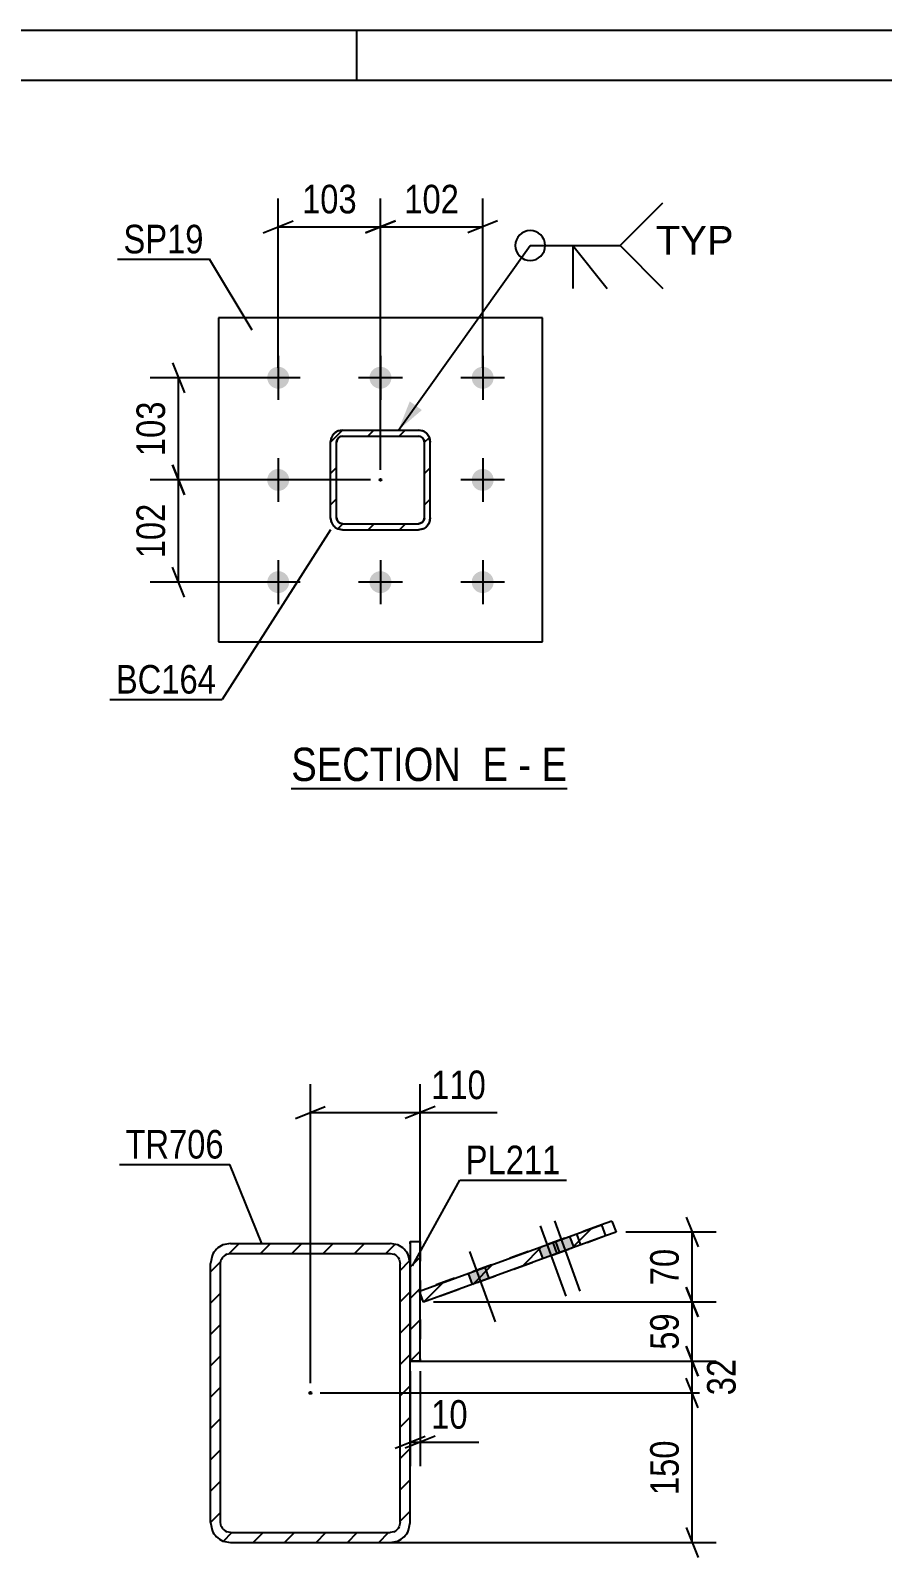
# Model space of a CAD drawing. Header units: millimetres. Extents: x 0 to 841, y 0 to 594.
# Drawn here: x 388.3 to 473.7, y 440.8 to 594 of the extents above; entities that cross this region are included whole.
import ezdxf

# ---------------------------------------------------------------- set-up
doc = ezdxf.new("R2010")
doc.units = ezdxf.units.MM
doc.linetypes.add('DXK_LINE_DOT2', pattern=[3.9198, 1.9599, -1.9599])
doc.linetypes.add('DXK_LINE_DOT3', pattern=[5.9187, 2.979, -0.9799, 0.9799, -0.9799])
doc.styles.add('Arial', font='ARIAL.TTF', dxfattribs={"height": 0.2})
doc.styles.add('Arial Narrow', font='ARIALN.TTF', dxfattribs={"height": 0.2})

# ---------------------------------------------------------------- blocks, each defined once
blk = doc.blocks.new('Unknown-761551059-1129')
at = {"color": 5, "linetype": 'Continuous'}
for p, q in [((841, 594), (0, 594)), ((421, 589), (421, 594)), ((836, 589), (5, 589))]:
    blk.add_line(p, q, dxfattribs=at)
blk = doc.blocks.new('Unknown-761551059-16 - 25990')
at = {"color": 6, "linetype": 'Continuous'}
blk.add_line((414.44, 517.97), (442.09, 517.97), dxfattribs=at)
at = {"color": 0, "linetype": 'Continuous'}
for points in [[(432.55, 518.72), (432.55, 522.22), (414.44, 522.22), (414.44, 518.72)], [(436.16, 518.72), (436.16, 522.22), (433.6, 522.22), (433.6, 518.72)], [(438.48, 518.72), (438.48, 522.22), (437.21, 522.22), (437.21, 518.72)], [(442.09, 518.72), (442.09, 522.22), (439.53, 522.22), (439.53, 518.72)]]:
    blk.add_wipeout(points, dxfattribs=at)
at = {"color": 7, "linetype": 'Continuous', "style": 'Arial Narrow'}
for s, p in [('SECTION ', (414.44, 518.72)), ('E', (433.6, 518.72)), ('E', (439.53, 518.72)), ('-', (437.21, 518.72))]:
    blk.add_text(s, height=3.34, dxfattribs=at).set_placement(p)
blk = doc.blocks.new('Bolt-761551059-26059 - 25990')
at = {"linetype": 'Continuous'}
for points in [[(413.13, 558.07, -1), (413.13, 560.27, -1)], [(423.38, 558.07, -1), (423.38, 560.27, -1)], [(433.63, 558.07, -1), (433.63, 560.27, -1)], [(413.13, 547.82, -1), (413.13, 550.02, -1)], [(433.63, 547.82, -1), (433.63, 550.02, -1)], [(413.13, 537.57, -1), (413.13, 539.77, -1)], [(423.38, 537.57, -1), (423.38, 539.77, -1)], [(433.63, 537.57, -1), (433.63, 539.77, -1)]]:
    blk.add_hatch(color=1, dxfattribs=at).paths.add_polyline_path(points)
at = {"color": 1, "linetype": 'Continuous'}
for p, q in [((413.13, 561.37), (413.13, 556.97)), ((423.38, 561.37), (423.38, 556.97)), ((433.63, 561.37), (433.63, 556.97)), ((415.33, 559.17), (410.93, 559.17)), ((425.58, 559.17), (421.18, 559.17)), ((435.83, 559.17), (431.43, 559.17)), ((413.13, 551.12), (413.13, 546.72)), ((433.63, 551.12), (433.63, 546.72)), ((415.33, 548.92), (410.93, 548.92)), ((435.83, 548.92), (431.43, 548.92)), ((413.13, 540.87), (413.13, 536.47)), ((423.38, 540.87), (423.38, 536.47)), ((433.63, 540.87), (433.63, 536.47)), ((415.33, 538.67), (410.93, 538.67)), ((425.58, 538.67), (421.18, 538.67)), ((435.83, 538.67), (431.43, 538.67))]:
    blk.add_line(p, q, dxfattribs=at)
blk = doc.blocks.new('Part-761551059-26002 - 25990')
at = {"linetype": 'Continuous'}
h = blk.add_hatch(dxfattribs=at)
h.set_pattern_fill('', scale=0.7, style=0, pattern_type=0)
h.set_pattern_definition([(45, (419.5822, 553.9239), (-1.57154, 1.57154), [])])
h.paths.add_polyline_path([(427.18, 553.92), (419.58, 553.92), (419.12, 553.83), (418.73, 553.57), (418.47, 553.18), (418.38, 552.72), (418.38, 545.12), (418.47, 544.66), (418.73, 544.28), (419.12, 544.02), (419.58, 543.92), (427.18, 543.92), (427.64, 544.02), (428.03, 544.28), (428.29, 544.66), (428.38, 545.12), (428.38, 552.72), (428.29, 553.18), (428.03, 553.57), (427.64, 553.83)])
h.paths.add_polyline_path([(427.74, 552.95), (427.78, 552.72), (427.78, 545.12), (427.74, 544.89), (427.61, 544.7), (427.41, 544.57), (427.18, 544.52), (419.58, 544.52), (419.35, 544.57), (419.16, 544.7), (419.03, 544.89), (418.98, 545.12), (418.98, 552.72), (419.03, 552.95), (419.16, 553.15), (419.35, 553.28), (419.58, 553.32), (427.18, 553.32), (427.41, 553.28), (427.61, 553.15)])
blk.add_hatch(color=30, dxfattribs=at).paths.add_polyline_path([(423.38, 548.82, -1), (423.38, 549.02, -1)])
at = {"color": 7, "linetype": 'DXK_LINE_DOT2'}
for p, q in [((418.38, 552.72), (418.47, 553.18)), ((419.03, 552.95), (418.98, 552.72)), ((419.16, 553.15), (419.03, 552.95)), ((419.12, 553.83), (419.58, 553.92)), ((419.35, 553.28), (419.16, 553.15)), ((419.58, 553.32), (419.35, 553.28)), ((419.58, 553.92), (427.18, 553.92)), ((419.58, 553.32), (427.18, 553.32)), ((427.18, 553.92), (427.64, 553.83)), ((427.41, 553.28), (427.18, 553.32)), ((427.61, 553.15), (427.41, 553.28)), ((427.74, 552.95), (427.61, 553.15)), ((427.78, 552.72), (427.74, 552.95)), ((428.29, 553.18), (428.38, 552.72)), ((418.38, 545.12), (418.38, 552.72)), ((418.98, 545.12), (418.98, 552.72)), ((427.78, 545.12), (427.78, 552.72)), ((428.38, 545.12), (428.38, 552.72)), ((418.47, 544.66), (418.38, 545.12)), ((418.98, 545.12), (419.03, 544.89)), ((419.03, 544.89), (419.16, 544.7)), ((419.58, 543.92), (419.12, 544.02)), ((419.16, 544.7), (419.35, 544.57)), ((419.35, 544.57), (419.58, 544.52)), ((419.58, 544.52), (427.18, 544.52)), ((419.58, 543.92), (427.18, 543.92)), ((427.18, 544.52), (427.41, 544.57)), ((427.64, 544.02), (427.18, 543.92)), ((427.41, 544.57), (427.61, 544.7)), ((427.61, 544.7), (427.74, 544.89)), ((427.74, 544.89), (427.78, 545.12)), ((428.38, 545.12), (428.29, 544.66))]:
    blk.add_line(p, q, dxfattribs=at)
at = {"color": 2, "linetype": 'Continuous'}
for p, q in [((418.47, 553.18), (418.38, 552.72)), ((418.98, 552.72), (419.03, 552.95)), ((419.03, 552.95), (419.16, 553.15)), ((419.58, 553.92), (419.12, 553.83)), ((419.16, 553.15), (419.35, 553.28)), ((419.35, 553.28), (419.58, 553.32)), ((419.58, 553.92), (427.18, 553.92)), ((419.58, 553.32), (427.18, 553.32)), ((427.64, 553.83), (427.18, 553.92)), ((427.18, 553.32), (427.41, 553.28)), ((427.41, 553.28), (427.61, 553.15)), ((427.61, 553.15), (427.74, 552.95)), ((427.74, 552.95), (427.78, 552.72)), ((428.38, 552.72), (428.29, 553.18)), ((418.38, 545.12), (418.38, 552.72)), ((418.98, 545.12), (418.98, 552.72)), ((427.78, 545.12), (427.78, 552.72)), ((428.38, 545.12), (428.38, 552.72)), ((418.38, 545.12), (418.47, 544.66)), ((419.03, 544.89), (418.98, 545.12)), ((419.16, 544.7), (419.03, 544.89)), ((419.12, 544.02), (419.58, 543.92)), ((419.35, 544.57), (419.16, 544.7)), ((419.58, 544.52), (419.35, 544.57)), ((419.58, 544.52), (427.18, 544.52)), ((419.58, 543.92), (427.18, 543.92)), ((427.41, 544.57), (427.18, 544.52)), ((427.18, 543.92), (427.64, 544.02)), ((427.61, 544.7), (427.41, 544.57)), ((427.74, 544.89), (427.61, 544.7)), ((427.78, 545.12), (427.74, 544.89)), ((428.29, 544.66), (428.38, 545.12))]:
    blk.add_line(p, q, dxfattribs=at)
at = {"color": 30, "linetype": 'DXK_LINE_DOT3'}
blk.add_line((423.38, 548.92), (423.38, 548.92), dxfattribs=at)
at = {"color": 30, "linetype": 'Continuous'}
blk.add_circle((423.38, 548.92), 0.1, dxfattribs=at)
at = {"color": 7, "linetype": 'DXK_LINE_DOT2'}
for centre, start, end in [((419.58, 552.72), 112.5, 157.5), ((427.18, 552.72), 22.5, 67.5), ((419.58, 545.12), 202.5, 247.5), ((427.18, 545.12), 292.5, 337.5)]:
    blk.add_arc(centre, 1.2, start, end, dxfattribs=at)
at = {"color": 2, "linetype": 'Continuous'}
for centre, start, end in [((419.58, 552.72), 112.5, 157.5), ((427.18, 552.72), 22.5, 67.5), ((419.58, 545.12), 202.5, 247.5), ((427.18, 545.12), 292.5, 337.5)]:
    blk.add_arc(centre, 1.2, start, end, dxfattribs=at)
blk = doc.blocks.new('Part-761551059-26005 - 25990')
at = {"color": 2, "linetype": 'Continuous'}
for p, q in [((407.13, 565.17), (407.13, 532.67)), ((439.63, 565.17), (407.13, 565.17)), ((439.63, 532.67), (439.63, 565.17)), ((407.13, 532.67), (439.63, 532.67))]:
    blk.add_line(p, q, dxfattribs=at)
blk = doc.blocks.new('Part-761551059-6286 - 6261')
at = {"linetype": 'Continuous'}
h = blk.add_hatch(dxfattribs=at)
h.set_pattern_fill('', scale=0.7, style=0, pattern_type=0)
h.set_pattern_definition([(45, (406.3462, 444.332), (-1.57154, 1.57154), [])])
h.paths.add_polyline_path([(406.35, 470.33), (406.35, 444.33), (406.5, 443.57), (406.93, 442.92), (407.58, 442.48), (408.35, 442.33), (424.35, 442.33), (425.11, 442.48), (425.76, 442.92), (426.19, 443.57), (426.35, 444.33), (426.35, 470.33), (426.19, 471.1), (425.76, 471.75), (425.11, 472.18), (424.35, 472.33), (408.35, 472.33), (407.58, 472.18), (406.93, 471.75), (406.5, 471.1)])
h.paths.add_polyline_path([(407.64, 471.04), (407.96, 471.26), (408.35, 471.33), (424.35, 471.33), (424.73, 471.26), (425.05, 471.04), (425.27, 470.71), (425.35, 470.33), (425.35, 444.33), (425.27, 443.95), (425.05, 443.62), (424.73, 443.41), (424.35, 443.33), (408.35, 443.33), (407.96, 443.41), (407.64, 443.62), (407.42, 443.95), (407.35, 444.33), (407.35, 470.33), (407.42, 470.71)])
blk.add_hatch(color=30, dxfattribs=at).paths.add_polyline_path([(416.35, 457.23, -1), (416.35, 457.43, -1)])
at = {"color": 2, "linetype": 'Continuous'}
for p, q in [((408.35, 472.33), (407.58, 472.18)), ((408.35, 472.33), (424.35, 472.33)), ((425.11, 472.18), (424.35, 472.33)), ((406.5, 471.1), (406.35, 470.33)), ((406.35, 444.33), (406.35, 470.33)), ((407.35, 470.33), (407.42, 470.71)), ((407.35, 444.33), (407.35, 470.33)), ((407.96, 471.26), (408.35, 471.33)), ((408.35, 471.33), (424.35, 471.33)), ((424.35, 471.33), (424.73, 471.26)), ((425.27, 470.71), (425.35, 470.33)), ((425.35, 444.33), (425.35, 470.33)), ((426.35, 470.33), (426.19, 471.1)), ((426.35, 444.33), (426.35, 470.33)), ((406.35, 444.33), (406.5, 443.57)), ((407.42, 443.95), (407.35, 444.33)), ((425.35, 444.33), (425.27, 443.95)), ((426.19, 443.57), (426.35, 444.33)), ((408.35, 443.33), (407.96, 443.41)), ((408.35, 443.33), (424.35, 443.33)), ((424.73, 443.41), (424.35, 443.33)), ((407.58, 442.48), (408.35, 442.33)), ((408.35, 442.33), (424.35, 442.33)), ((424.35, 442.33), (425.11, 442.48))]:
    blk.add_line(p, q, dxfattribs=at)
at = {"color": 30, "linetype": 'DXK_LINE_DOT3'}
blk.add_line((416.35, 457.33), (416.35, 457.33), dxfattribs=at)
at = {"color": 30, "linetype": 'Continuous'}
blk.add_circle((416.35, 457.33), 0.1, dxfattribs=at)
at = {"color": 2, "linetype": 'Continuous'}
for centre, radius, start, end in [((408.35, 470.33), 2, 112.5, 157.5), ((424.35, 470.33), 2, 22.5, 67.5), ((408.35, 470.33), 1, 112.5, 157.5), ((424.35, 470.33), 1, 22.5, 67.5), ((408.35, 444.33), 2, 202.5, 247.5), ((408.35, 444.33), 1, 202.5, 247.5), ((424.35, 444.33), 1, 292.5, 337.5), ((424.35, 444.33), 2, 292.5, 337.5)]:
    blk.add_arc(centre, radius, start, end, dxfattribs=at)
blk = doc.blocks.new('Bolt-761551059-6264 - 6261')
at = {"linetype": 'Continuous'}
for points in [[(440.93, 472.52), (439.24, 471.91), (439.65, 470.78), (441.34, 471.4)], [(442.35, 473.04), (440.66, 472.42), (441.07, 471.3), (442.76, 471.91)], [(433.85, 469.95), (432.16, 469.33), (432.57, 468.2), (434.26, 468.82)]]:
    blk.add_hatch(color=1, dxfattribs=at).paths.add_polyline_path(points)
at = {"color": 1, "linetype": 'Continuous'}
for p, q in [((439.4, 474.1), (441.97, 467.05)), ((440.82, 474.61), (443.38, 467.56)), ((439.24, 471.91), (439.65, 470.78)), ((440.66, 472.42), (441.07, 471.3)), ((440.93, 472.52), (441.34, 471.4)), ((442.35, 473.04), (442.76, 471.91)), ((432.32, 471.52), (434.88, 464.47)), ((432.16, 469.33), (432.57, 468.2)), ((433.85, 469.95), (434.26, 468.82))]:
    blk.add_line(p, q, dxfattribs=at)
blk = doc.blocks.new('Part-761551059-6275 - 6261')
at = {"linetype": 'Continuous'}
h = blk.add_hatch(dxfattribs=at)
h.set_pattern_fill('', scale=0.7, style=0, pattern_type=0)
h.set_pattern_definition([(45, (427.706, 466.4335), (-1.57154, 1.57154), [])])
h.paths.add_polyline_path([(427.3, 467.56), (427.71, 466.43), (445.96, 473.08), (445.55, 474.21)])
at = {"color": 7, "linetype": 'DXK_LINE_DOT2'}
for p, q in [((445.55, 474.21), (427.3, 467.56)), ((443.47, 472.17), (443.06, 473.3)), ((445.96, 473.08), (427.71, 466.43)), ((427.71, 466.43), (427.3, 467.56))]:
    blk.add_line(p, q, dxfattribs=at)
at = {"color": 2, "linetype": 'Continuous'}
for p, q in [((427.3, 467.56), (445.55, 474.21)), ((446.59, 474.58), (445.55, 474.21)), ((445.55, 474.21), (445.96, 473.08)), ((447, 473.45), (445.96, 473.08)), ((446.59, 474.58), (447, 473.45)), ((445.96, 473.08), (427.71, 466.43)), ((427.71, 466.43), (427.3, 467.56))]:
    blk.add_line(p, q, dxfattribs=at)
blk = doc.blocks.new('Part-761551059-6297 - 6261')
at = {"linetype": 'Continuous'}
h = blk.add_hatch(dxfattribs=at)
h.set_pattern_fill('', scale=0.7, style=0, pattern_type=0)
h.set_pattern_definition([(45, (426.346, 460.5286), (-1.57154, 1.57154), [])])
h.paths.add_polyline_path([(426.35, 472.53), (426.35, 460.53), (427.35, 460.53), (427.35, 472.53)])
at = {"color": 7, "linetype": 'DXK_LINE_DOT2'}
for p, q in [((426.35, 460.53), (426.35, 472.53)), ((426.35, 472.53), (427.35, 472.53)), ((427.35, 472.53), (427.35, 460.53)), ((427.35, 460.53), (426.35, 460.53))]:
    blk.add_line(p, q, dxfattribs=at)
at = {"color": 2, "linetype": 'Continuous'}
for p, q in [((426.35, 472.53), (426.35, 460.53)), ((426.35, 472.53), (427.35, 472.53)), ((427.35, 460.53), (427.35, 472.53)), ((426.35, 460.53), (427.35, 460.53))]:
    blk.add_line(p, q, dxfattribs=at)
blk = doc.blocks.new('StraightDimension-761551059-36024 - 25990')
at = {"color": 7, "linetype": 'Continuous'}
for p, q in [((402.53, 560.67), (403.73, 557.67)), ((412.13, 559.17), (400.28, 559.17)), ((403.13, 548.92), (403.13, 559.17)), ((403.73, 547.42), (402.53, 550.42)), ((422.38, 548.92), (400.28, 548.92))]:
    blk.add_line(p, q, dxfattribs=at)
at = {"color": 0}
blk.add_wipeout([(402.38, 557.39), (398.18, 557.39), (398.18, 550.71), (402.38, 550.71)], dxfattribs=at)
at = {"color": 3, "style": 'Arial Narrow'}
blk.add_text('103', height=2.863, rotation=90.0002, dxfattribs=at).set_placement((401.78, 551.31))
blk = doc.blocks.new('StraightDimension-761551059-36025 - 25990')
at = {"color": 7, "linetype": 'Continuous'}
for p, q in [((402.53, 550.42), (403.73, 547.42)), ((422.38, 548.92), (400.28, 548.92)), ((403.13, 538.67), (403.13, 548.92)), ((403.73, 537.17), (402.53, 540.17)), ((412.13, 538.67), (400.28, 538.67))]:
    blk.add_line(p, q, dxfattribs=at)
at = {"color": 0}
blk.add_wipeout([(402.38, 547.14), (398.18, 547.14), (398.18, 540.46), (402.38, 540.46)], dxfattribs=at)
at = {"color": 3, "style": 'Arial Narrow'}
blk.add_text('102', height=2.863, rotation=90.0002, dxfattribs=at).set_placement((401.78, 541.06))
blk = doc.blocks.new('StraightDimension-761551059-36029 - 25990')
at = {"color": 7, "linetype": 'Continuous'}
for p, q in [((423.38, 549.92), (423.38, 577.16)), ((433.63, 560.17), (433.63, 577.16)), ((421.88, 573.71), (424.88, 574.91)), ((435.13, 574.91), (432.13, 573.71)), ((423.38, 574.31), (433.63, 574.31))]:
    blk.add_line(p, q, dxfattribs=at)
at = {"color": 0}
blk.add_wipeout([(431.85, 575.06), (431.85, 579.26), (425.17, 579.26), (425.17, 575.06)], dxfattribs=at)
at = {"color": 3, "style": 'Arial Narrow'}
blk.add_text('102', height=2.863, dxfattribs=at).set_placement((425.77, 575.66))
blk = doc.blocks.new('StraightDimension-761551059-36030 - 25990')
at = {"color": 7, "linetype": 'Continuous'}
for p, q in [((413.13, 560.17), (413.13, 577.16)), ((423.38, 549.92), (423.38, 577.16)), ((411.63, 573.71), (414.63, 574.91)), ((424.88, 574.91), (421.88, 573.71)), ((413.13, 574.31), (423.38, 574.31))]:
    blk.add_line(p, q, dxfattribs=at)
at = {"color": 0}
blk.add_wipeout([(421.6, 575.06), (421.6, 579.26), (414.92, 579.26), (414.92, 575.06)], dxfattribs=at)
at = {"color": 3, "style": 'Arial Narrow'}
blk.add_text('103', height=2.863, dxfattribs=at).set_placement((415.52, 575.66))
blk = doc.blocks.new('StraightDimension-761551059-6352 - 6261')
at = {"color": 7, "linetype": 'Continuous'}
for p, q in [((426.35, 459.53), (426.35, 450)), ((427.35, 459.53), (427.35, 450)), ((424.85, 451.8), (427.85, 453)), ((428.85, 453), (425.85, 451.8)), ((426.35, 452.4), (427.35, 452.4))]:
    blk.add_line(p, q, dxfattribs=at)
at = {"color": 0}
blk.add_wipeout([(432.73, 453.15), (432.73, 457.35), (427.87, 457.35), (427.87, 453.15)], dxfattribs=at)
at = {"color": 7, "linetype": 'Continuous'}
blk.add_line((427.35, 452.4), (433.25, 452.4), dxfattribs=at)
blk.add_line((427.35, 452.4), (433.25, 452.4), dxfattribs=at)
at = {"color": 3, "style": 'Arial Narrow'}
blk.add_text('10', height=2.863, dxfattribs=at).set_placement((428.47, 453.75))
blk = doc.blocks.new('StraightDimension-761551059-6363 - 6261')
at = {"color": 7, "linetype": 'Continuous'}
for p, q in [((416.35, 458.33), (416.35, 488.31)), ((427.35, 470.35), (427.35, 488.31)), ((414.85, 484.86), (417.85, 486.06)), ((428.85, 486.06), (425.85, 484.86)), ((416.35, 485.46), (427.35, 485.46))]:
    blk.add_line(p, q, dxfattribs=at)
at = {"color": 0}
blk.add_wipeout([(434.56, 486.21), (434.56, 490.41), (427.87, 490.41), (427.87, 486.21)], dxfattribs=at)
at = {"color": 7, "linetype": 'Continuous'}
blk.add_line((427.35, 485.46), (435.08, 485.46), dxfattribs=at)
blk.add_line((427.35, 485.46), (435.08, 485.46), dxfattribs=at)
at = {"color": 3, "style": 'Arial Narrow'}
blk.add_text('110', height=2.863, dxfattribs=at).set_placement((428.47, 486.81))
blk = doc.blocks.new('StraightDimension-761551059-6372 - 6261')
at = {"color": 7, "linetype": 'Continuous'}
for p, q in [((455.24, 455.83), (454.04, 458.83)), ((417.35, 457.33), (457.04, 457.33)), ((454.64, 442.33), (454.64, 457.33)), ((454.04, 443.83), (455.24, 440.83)), ((422.78, 442.33), (457.04, 442.33))]:
    blk.add_line(p, q, dxfattribs=at)
at = {"color": 0}
blk.add_wipeout([(453.89, 453.17), (449.69, 453.17), (449.69, 446.49), (453.89, 446.49)], dxfattribs=at)
at = {"color": 3, "style": 'Arial Narrow'}
blk.add_text('150', height=2.863, rotation=90.0002, dxfattribs=at).set_placement((453.29, 447.09))
blk = doc.blocks.new('StraightDimension-761551059-6387 - 6261')
at = {"color": 7, "linetype": 'Continuous'}
for p, q in [((454.04, 462.03), (455.24, 459.03)), ((427.35, 460.53), (457.49, 460.53)), ((454.64, 457.33), (454.64, 460.53)), ((455.24, 455.83), (454.04, 458.83)), ((417.35, 457.33), (457.49, 457.33))]:
    blk.add_line(p, q, dxfattribs=at)
at = {"color": 0}
blk.add_wipeout([(459.59, 461.36), (455.39, 461.36), (455.39, 456.5), (459.59, 456.5)], dxfattribs=at)
at = {"color": 3, "style": 'Arial Narrow'}
blk.add_text('32', height=2.863, rotation=90.0002, dxfattribs=at).set_placement((458.99, 457.1))
blk = doc.blocks.new('StraightDimension-761551059-6399 - 6261')
at = {"color": 7, "linetype": 'Continuous'}
for p, q in [((454.04, 467.96), (455.24, 464.96)), ((428.71, 466.46), (457.04, 466.46)), ((454.64, 460.53), (454.64, 466.46)), ((455.24, 459.03), (454.04, 462.03)), ((427.35, 460.53), (457.04, 460.53))]:
    blk.add_line(p, q, dxfattribs=at)
at = {"color": 0}
blk.add_wipeout([(453.89, 465.92), (449.69, 465.92), (449.69, 461.07), (453.89, 461.07)], dxfattribs=at)
at = {"color": 3, "style": 'Arial Narrow'}
blk.add_text('59', height=2.863, rotation=90.0002, dxfattribs=at).set_placement((453.29, 461.67))
blk = doc.blocks.new('StraightDimension-761551059-6412 - 6261')
at = {"color": 7, "linetype": 'Continuous'}
for p, q in [((454.04, 474.98), (455.24, 471.98)), ((448, 473.48), (457.04, 473.48)), ((454.64, 466.46), (454.64, 473.48)), ((455.24, 464.96), (454.04, 467.96)), ((428.71, 466.46), (457.04, 466.46))]:
    blk.add_line(p, q, dxfattribs=at)
at = {"color": 0}
blk.add_wipeout([(453.89, 472.4), (449.69, 472.4), (449.69, 467.54), (453.89, 467.54)], dxfattribs=at)
at = {"color": 3, "style": 'Arial Narrow'}
blk.add_text('70', height=2.863, rotation=90.0002, dxfattribs=at).set_placement((453.29, 468.14))
blk = doc.blocks.new('Mark-761551059-26143 - 25990')
at = {"color": 0}
blk.add_wipeout([(405.65, 571.65), (405.65, 574.65), (397.61, 574.65), (397.61, 571.65)], dxfattribs=at)
blk.add_wipeout([(405.65, 571.65), (405.65, 574.65), (397.61, 574.65), (397.61, 571.65)], dxfattribs=at)
at = {"color": 30, "linetype": 'Continuous'}
for p in [(397.01, 571.05), (410.53, 563.96)]:
    blk.add_line(p, (406.25, 571.05), dxfattribs=at)
at = {"color": 3, "style": 'Arial Narrow'}
blk.add_text('SP19', height=2.863, dxfattribs=at).set_placement((397.61, 571.65))
blk = doc.blocks.new('Mark-761551059-26136 - 25990')
at = {"color": 0}
blk.add_wipeout([(406.9, 527.49), (406.9, 530.49), (396.85, 530.49), (396.85, 527.49)], dxfattribs=at)
blk.add_wipeout([(406.9, 527.49), (406.9, 530.49), (396.85, 530.49), (396.85, 527.49)], dxfattribs=at)
at = {"color": 30, "linetype": 'Continuous'}
for p in [(418.38, 543.92), (396.25, 526.89)]:
    blk.add_line(p, (407.5, 526.89), dxfattribs=at)
at = {"color": 3, "style": 'Arial Narrow'}
blk.add_text('BC164', height=2.863, dxfattribs=at).set_placement((396.85, 527.49))
blk = doc.blocks.new('WeldMark-761551059-32228 - 25990')
at = {"linetype": 'Continuous'}
blk.add_hatch(color=30, dxfattribs=at).paths.add_polyline_path([(427.54, 555.93), (425.18, 553.92), (426.32, 556.8)])
at = {"color": 30, "linetype": 'Continuous'}
for p, q in [((425.18, 553.92), (438.4, 572.43)), ((438.4, 572.43), (447.4, 572.43))]:
    blk.add_line(p, q, dxfattribs=at)
at = {"color": 3, "linetype": 'Continuous'}
for q in [(446.11, 568.14), (442.68, 568.14)]:
    blk.add_line((442.68, 572.43), q, dxfattribs=at)
for start, end in [(90, 270), (270, 90)]:
    blk.add_arc((438.4, 572.43), 1.5, start, end, dxfattribs=at)
at = {"color": 0, "linetype": 'Continuous'}
blk.add_wipeout([(458.77, 571.53), (458.77, 574.53), (451, 574.53), (451, 571.53)], dxfattribs=at)
blk.add_wipeout([(458.77, 571.53), (458.77, 574.53), (451, 574.53), (451, 571.53)], dxfattribs=at)
at = {"color": 3, "linetype": 'Continuous'}
for q in [(451.68, 576.71), (451.68, 568.14)]:
    blk.add_line((447.4, 572.43), q, dxfattribs=at)
at = {"color": 3, "linetype": 'Continuous', "style": 'Arial'}
blk.add_text('TYP', height=2.865, dxfattribs=at).set_placement((451, 571.53))
blk = doc.blocks.new('Mark-761551059-6282 - 6261')
at = {"color": 0}
blk.add_wipeout([(407.68, 480.85), (407.68, 483.85), (397.81, 483.85), (397.81, 480.85)], dxfattribs=at)
blk.add_wipeout([(407.68, 480.85), (407.68, 483.85), (397.81, 483.85), (397.81, 480.85)], dxfattribs=at)
at = {"color": 30, "linetype": 'Continuous'}
for p in [(397.21, 480.25), (411.48, 472.33)]:
    blk.add_line(p, (408.28, 480.25), dxfattribs=at)
at = {"color": 3, "style": 'Arial Narrow'}
blk.add_text('TR706', height=2.863, dxfattribs=at).set_placement((397.81, 480.85))
blk = doc.blocks.new('Mark-761551059-6293 - 6261')
at = {"color": 0}
blk.add_wipeout([(441.43, 479.28), (441.43, 482.28), (431.93, 482.28), (431.93, 479.28)], dxfattribs=at)
blk.add_wipeout([(441.43, 479.28), (441.43, 482.28), (431.93, 482.28), (431.93, 479.28)], dxfattribs=at)
at = {"color": 30, "linetype": 'Continuous'}
for p, q in [((426.58, 470.1), (431.33, 478.68)), ((431.33, 478.68), (442.03, 478.68))]:
    blk.add_line(p, q, dxfattribs=at)
at = {"color": 3, "style": 'Arial Narrow'}
blk.add_text('PL211', height=2.863, dxfattribs=at).set_placement((431.93, 479.28))

msp = doc.modelspace()

# ---------------------------------------------------------------- block references
for name in ['Unknown-761551059-1129', 'Part-761551059-26005 - 25990', 'Bolt-761551059-26059 - 25990', 'Part-761551059-26002 - 25990', 'Part-761551059-6275 - 6261', 'Bolt-761551059-6264 - 6261', 'Part-761551059-6286 - 6261', 'Part-761551059-6297 - 6261']:
    msp.add_blockref(name, (0, 0))

# ---------------------------------------------------------------- next in the draw order: block references
for name in ['Mark-761551059-26143 - 25990', 'StraightDimension-761551059-36024 - 25990', 'Unknown-761551059-16 - 25990', 'Mark-761551059-6282 - 6261', 'StraightDimension-761551059-6352 - 6261']:
    msp.add_blockref(name, (0, 0))

# ---------------------------------------------------------------- next in the draw order: block references
for name in ['StraightDimension-761551059-36025 - 25990', 'StraightDimension-761551059-6363 - 6261']:
    msp.add_blockref(name, (0, 0))

# ---------------------------------------------------------------- next in the draw order: block references
for name in ['StraightDimension-761551059-36029 - 25990', 'Mark-761551059-26136 - 25990', 'StraightDimension-761551059-6372 - 6261']:
    msp.add_blockref(name, (0, 0))

# ---------------------------------------------------------------- next in the draw order: block references
for name in ['StraightDimension-761551059-36030 - 25990', 'StraightDimension-761551059-6387 - 6261']:
    msp.add_blockref(name, (0, 0))

# ---------------------------------------------------------------- next in the draw order: block references
for name in ['WeldMark-761551059-32228 - 25990', 'StraightDimension-761551059-6399 - 6261']:
    msp.add_blockref(name, (0, 0))

# ---------------------------------------------------------------- next in the draw order: block references
msp.add_blockref('StraightDimension-761551059-6412 - 6261', (0, 0))

# ---------------------------------------------------------------- next in the draw order: block references
msp.add_blockref('Mark-761551059-6293 - 6261', (0, 0))

doc.saveas('drawing.dxf')
